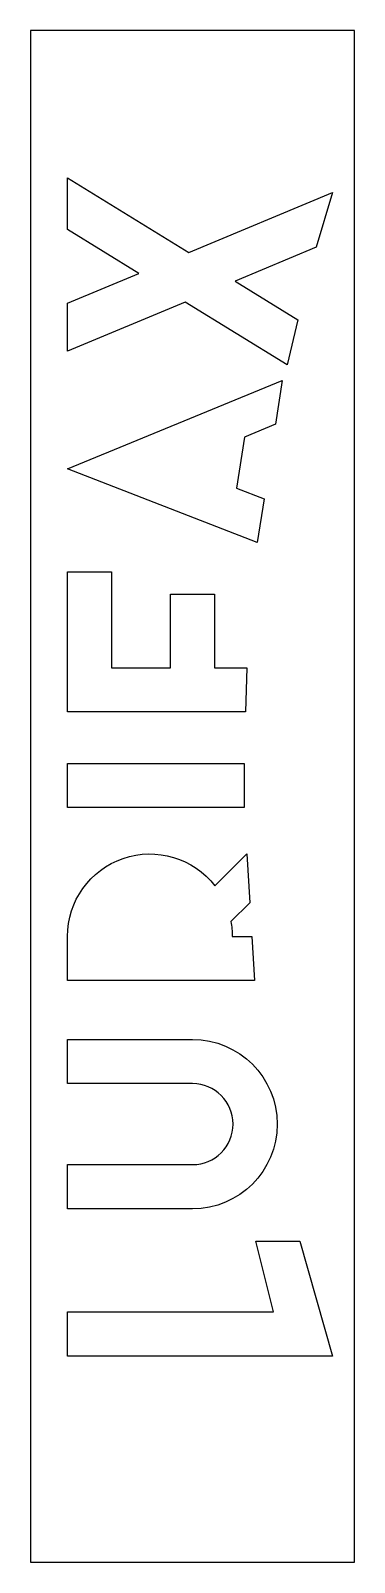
# Model space of a CAD drawing. Header units: millimetres. Extents: x -2004 to 196, y -9395 to 1005.
import ezdxf

# ---------------------------------------------------------------- set-up
doc = ezdxf.new("R2010")
doc.units = ezdxf.units.MM

msp = doc.modelspace()

# ---------------------------------------------------------------- linework, layer by layer
for points in [[(-2004, -9395), (196, -9395), (196, 1005), (-2004, 1005)], [(46, -95), (-64, -466), (-614, -696), (-188, -958), (-262, -1265), (-955, -838), (-1754, -1171), (-1754, -846), (-1270, -644), (-1754, -346), (-1754, 6), (-929, -502)], [(-464, -2471), (-1754, -1971), (-294, -1371), (-340, -1668), (-551, -1755), (-605, -2103), (-418, -2175)], [(-1754, -3621), (-1754, -2671), (-1454, -2671), (-1454, -3321), (-1054, -3321), (-1054, -2821), (-754, -2821), (-754, -3321), (-534, -3321), (-544, -3621)], [(-1754, -4271), (-1754, -3971), (-554, -3971), (-554, -4271)], [(-1754, -7995), (-1754, -7695), (-354, -7695), (-474, -7215), (-174, -7215), (46, -7995)]]:
    msp.add_lwpolyline(points, close=True)
for points in [[(-534, -4585), (-515, -4918), (-643, -5045, -0.044914), (-634, -5145), (-502, -5145), (-484, -5445), (-1754, -5445), (-1754, -5145, -0.714029), (-752, -4802)], [(-1754, -6995), (-1754, -6695), (-904, -6695, 1), (-904, -6145), (-1754, -6145), (-1754, -5845), (-904, -5845, -1), (-904, -6995)]]:
    msp.add_lwpolyline(points, format="xyb", close=True)

doc.saveas('drawing.dxf')
